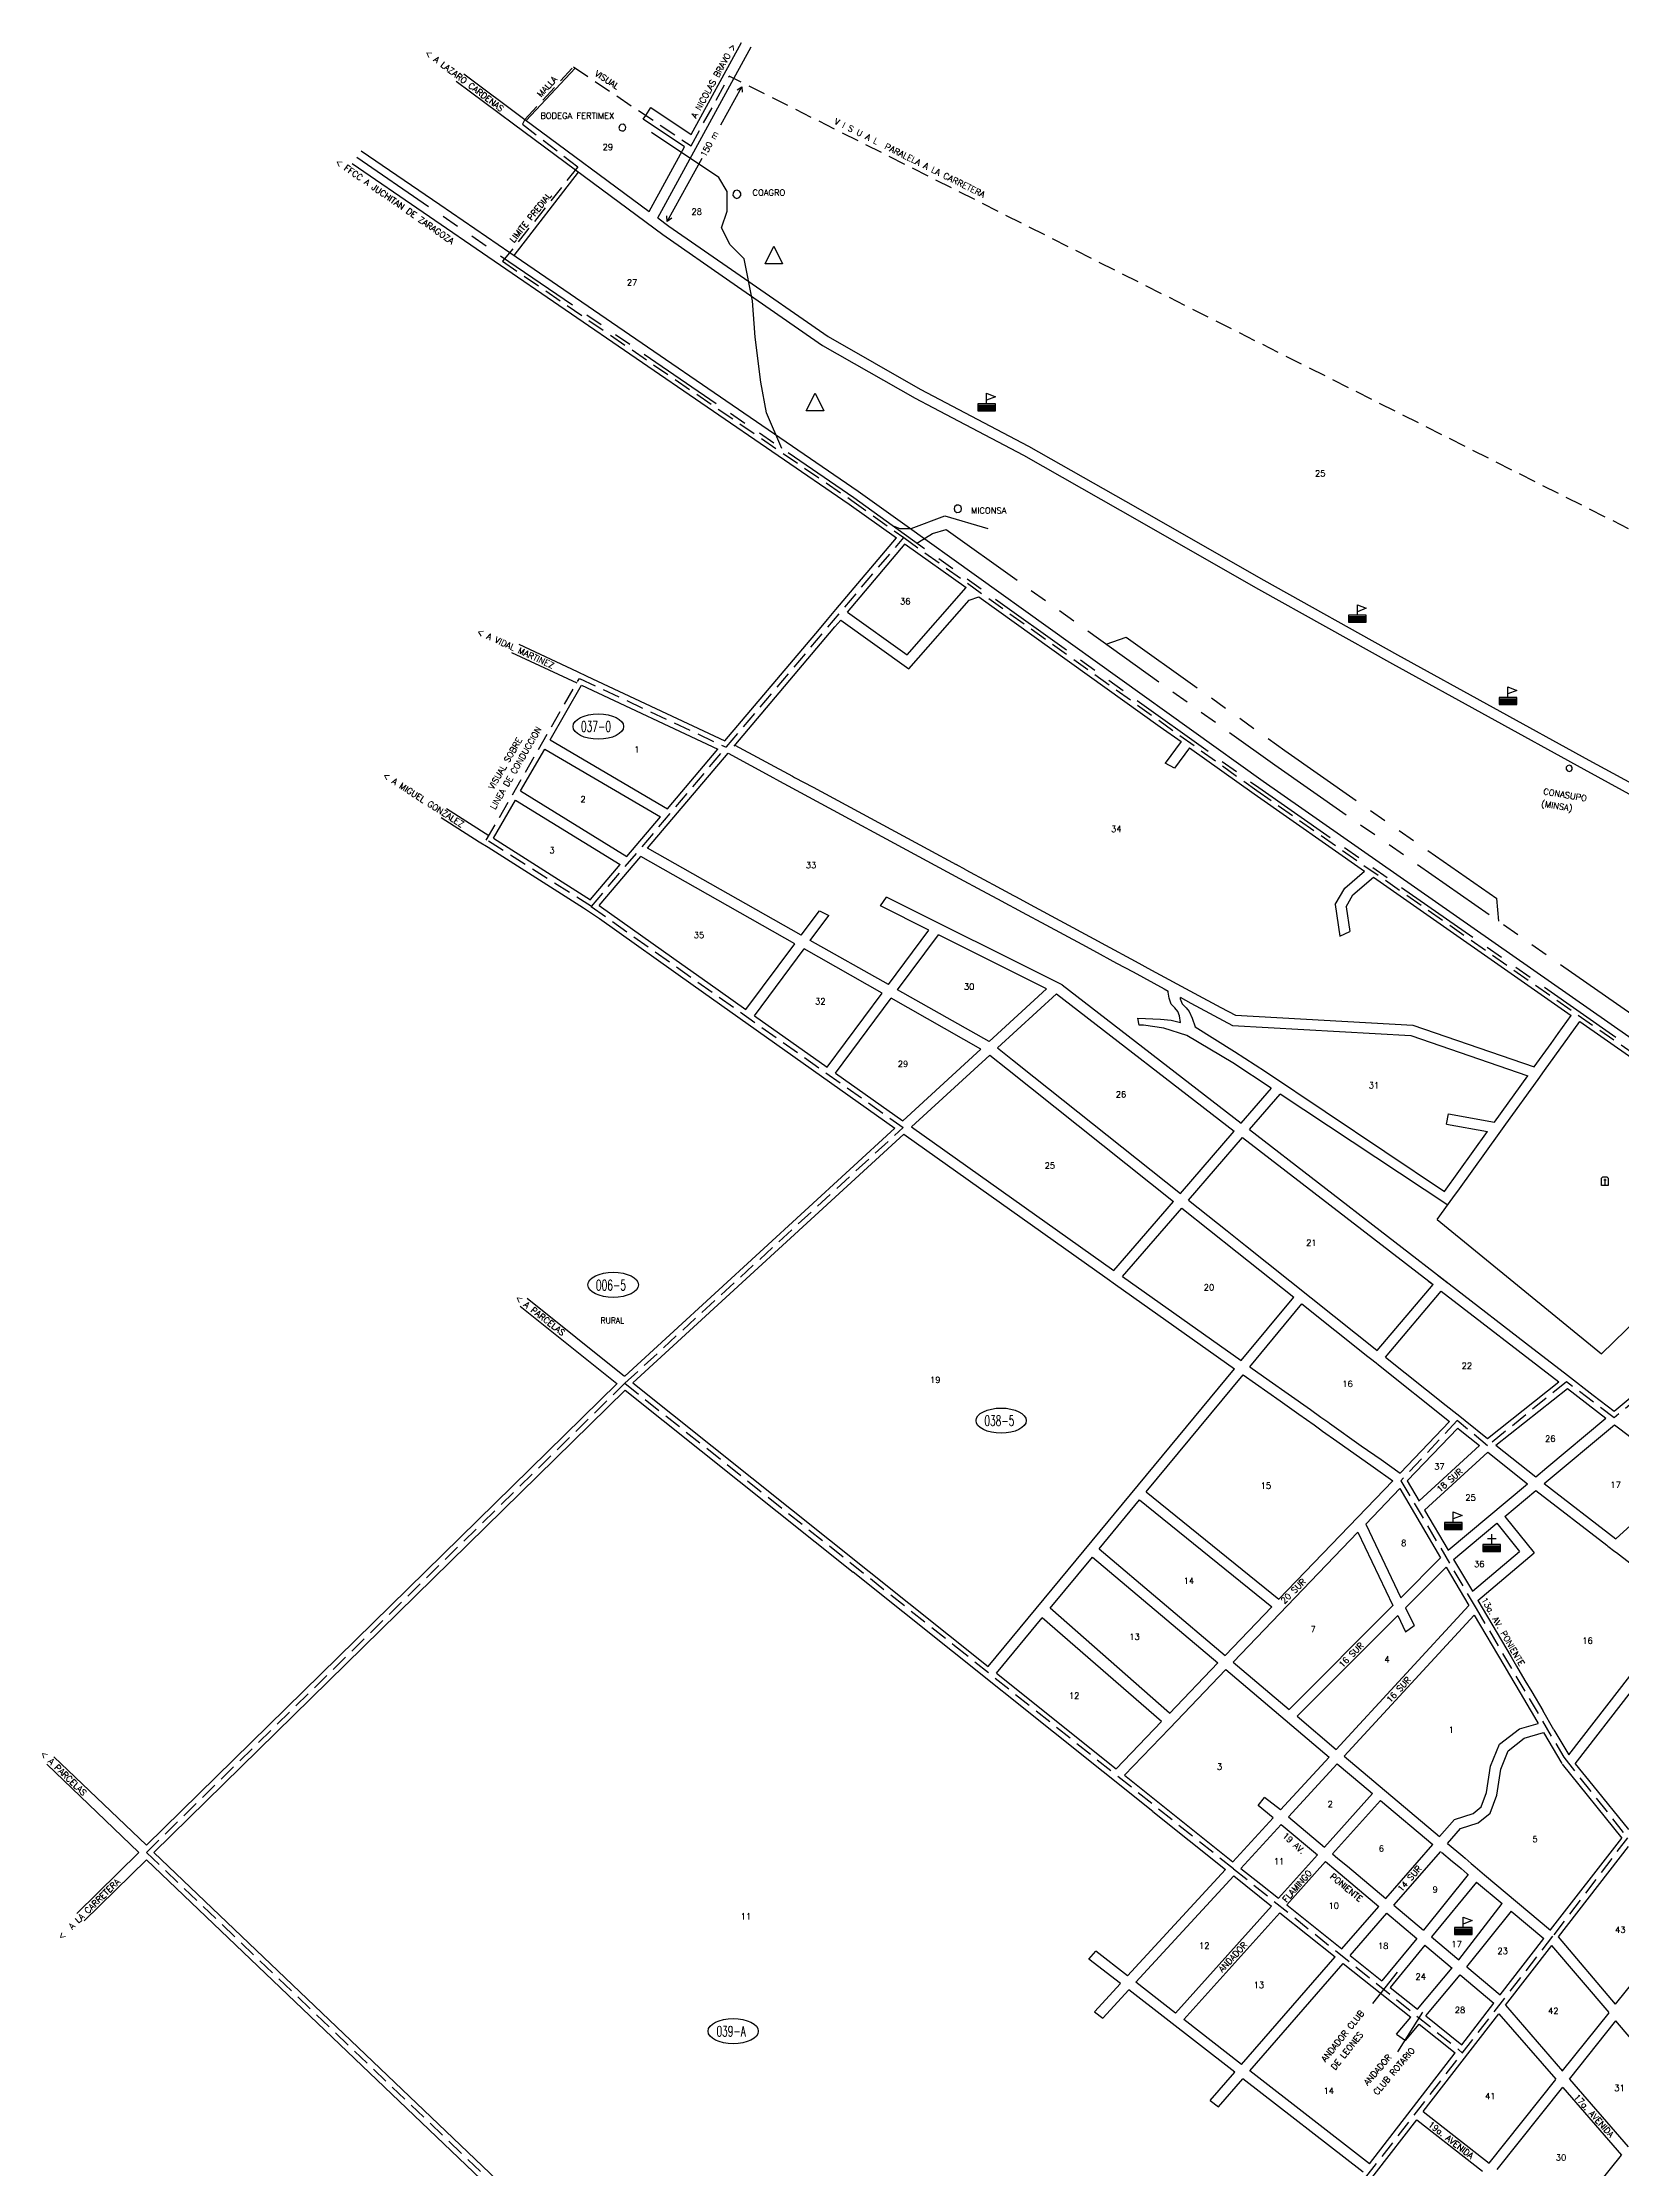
# Model space of a CAD drawing. Extents: x 400988 to 407997, y 1792700 to 1796871.
# Drawn here: x 400988 to 402801, y 1794406 to 1796846 of the extents above; entities that cross this region are included whole.
import ezdxf

# ---------------------------------------------------------------- set-up
doc = ezdxf.new("R2010")
doc.units = 0
doc.header["$LTSCALE"] = 80
doc.header["$MEASUREMENT"] = 0
doc.linetypes.add('HIDDEN', pattern=[0.375, 0.25, -0.125])
doc.linetypes.add('PHANTOM', pattern=[2.5, 1.25, -0.25, 0.25, -0.25, 0.25, -0.25])
doc.layers.get('0').update_dxf_attribs({"linetype": 'CONTINUOUS'})
for name, color, linetype in [('4', 9, 'CONTINUOUS'), ('6', 10, 'CONTINUOUS'), ('A', 3, 'CONTINUOUS'), ('C', 1, 'CONTINUOUS'), ('D', 6, 'CONTINUOUS'), ('F', 15, 'CONTINUOUS'), ('L', 14, 'CONTINUOUS'), ('M', 10, 'CONTINUOUS'), ('T', 6, 'CONTINUOUS')]:
    doc.layers.add(name, color=color, linetype=linetype)
doc.styles.add('ROMANS', font='ROMANS', dxfattribs={"height": 7})

# ---------------------------------------------------------------- blocks, each defined once
blk = doc.blocks.new('ELL')
blk.add_circle((0, 0), 1)
blk = doc.blocks.new('ESC')
for p, q in [((0, -2), (0, 10)), ((0, 10), (10, 6)), ((10, 6), (0, 2)), ((-10, -3.5), (10, -3.5)), ((-10, -5), (10, -5)), ((-10, -6.5), (10, -6.5)), ((-10, -8), (10, -8)), ((-10, -9.5), (10, -9.5))]:
    blk.add_line(p, q)
blk.add_lwpolyline([(-10, -2), (-10, -10), (10, -10), (10, -2)], close=True)
blk = doc.blocks.new('IGL')
for p, q in [((-5, 5), (5, 5)), ((0, -2), (0, 10)), ((-10, -3.5), (10, -3.5)), ((-10, -5), (10, -5)), ((-10, -6.5), (10, -6.5)), ((-10, -8), (10, -8)), ((-10, -9.5), (10, -9.5))]:
    blk.add_line(p, q)
blk.add_lwpolyline([(-10, -2), (-10, -10), (10, -10), (10, -2)], close=True)
blk = doc.blocks.new('CEM')
at = {"layer": 'A'}
for p, q in [((-3.774444, 3.46086), (-2.150444, 5.05986)), ((-3.774444, -4.94014), (-3.774444, 3.46086)), ((-2.150444, 5.05986), (2.290556, 5.05986)), ((-1.312444, 1.50686), (1.402556, 1.50686)), ((0.057556, 2.77586), (0.057556, -3.67114)), ((2.290556, 5.05986), (3.889556, 3.46086)), ((3.889556, 3.46086), (3.889556, -4.94014)), ((3.889556, -4.94014), (-3.774444, -4.94014))]:
    blk.add_line(p, q, dxfattribs=at)

msp = doc.modelspace()

# ---------------------------------------------------------------- linework, layer by layer
at = {"layer": '4', "color": 9, "linetype": 'HIDDEN'}
for p, q in [((401732.59375, 1796727.875), (401776.375, 1796808)), ((402996, 1796194.125), (401776.375, 1796808)), ((401604.40625, 1796116.875), (401772.875, 1796037.75))]:
    msp.add_line(p, q, dxfattribs=at)
for points in [[(401541.901124, 1796758.351321), (401597.57149, 1796818.609452)], [(401597.57149, 1796818.609452), (401732.606247, 1796727.912301)], [(401541.901124, 1796758.351321), (401539.100824, 1796752.671026), (401602.576489, 1796703.811525), (401516.275997, 1796595.449796)], [(401516.275997, 1796595.449796), (401917.011835, 1796321.030485), (401976.540487, 1796278.400933)], [(401618.200161, 1795855.024959), (401976.540487, 1796278.400933)], [(401976.540487, 1796278.400933), (402381.756057, 1795988.218686), (403021.419398, 1795541.485873), (403074.764104, 1795505.273752)], [(401497.578437, 1795931.38097), (401604.406379, 1796116.830871)], [(401618.200161, 1795855.024959), (401497.578437, 1795931.38097)], [(401618.059282, 1795855.124775), (401976.042139, 1795601.485031)], [(401656.666042, 1795308.153285), (401976.042139, 1795601.485031)], [(403096.278174, 1795523.308293), (402792.070726, 1795268.301135)], [(401107.575405, 1794769.661148), (401656.666042, 1795308.153285)], [(401656.576314, 1795308.065289), (402034.75625, 1795007.199614), (402355.071362, 1794751.010778), (402613.267798, 1794543.611477), (402617.428022, 1794539.634982)], [(402792.070726, 1795268.301135), (402737.248694, 1795309.633515), (402646.568439, 1795236.341927), (402611.691417, 1795265.135051), (402547.168928, 1795196.206058), (402633.489556, 1795049.622882)], [(402633.489556, 1795049.622882), (402734.038747, 1794878.836938), (402807.230688, 1794786.491984), (402721.309714, 1794673.449023), (402437.405241, 1794307.740647)], [(401107.575405, 1794769.661148), (401812.094449, 1794096.856299), (401828.047544, 1794079.671682)]]:
    msp.add_lwpolyline(points, dxfattribs=at)
at = {"layer": '6', "color": 10}
for p, q in [((401732.8125, 1796740.875), (401790.53125, 1796846.5)), ((401781.71875, 1796805.375), (401801.59375, 1796841.625)), ((401898.84375, 1796195.875), (401968.40625, 1796278.125)), ((401889, 1796184.25), (401898.84375, 1796195.875)), ((401526.625, 1796146.625), (401601.40625, 1796111.625)), ((401534.84375, 1796156.125), (401601.96875, 1796124.625)), ((401601.96875, 1796124.625), (401612.875, 1796119.5)), ((401612.875, 1796119.5), (401771.3125, 1796045.25)), ((401445.625, 1795957.125), (401489.5, 1795929.375)), ((401452.03125, 1795967.375), (401500.5625, 1795936.625)), ((401489.5, 1795929.375), (401499.65625, 1795923)), ((401499.65625, 1795923), (401609.0625, 1795853.75)), ((401609.0625, 1795853.75), (401627.3125, 1795841.25)), ((401656.40625, 1795316), (401966.5, 1795600.875)), ((401536.4375, 1795396.5), (401647.4375, 1795307.875)), ((401544.28125, 1795405.625), (401656.25, 1795316.125)), ((401107.53125, 1794778), (401647.625, 1795307.75)), ((401001.375, 1794879.375), (401107.53125, 1794778)), ((400993.0625, 1794870.75), (401098.9375, 1794769.625)), ((401027.53125, 1794699.625), (401098.9375, 1794769.625)), ((401035.9375, 1794691), (401107.625, 1794761.25)), ((401107.625, 1794761.25), (401816, 1794084.875))]:
    msp.add_line(p, q, dxfattribs=at)
for points in [[(401471.65108, 1796810.457717), (401541.901124, 1796758.351321)], [(401462.81207, 1796802.073206), (401528.739184, 1796753.173245)], [(401680.548179, 1796762.87751), (401686.457142, 1796771.867309), (401732.822022, 1796740.822575)], [(401528.739185, 1796753.173246), (401599.870195, 1796700.413412)], [(401343.788844, 1796707.507039), (401914.143436, 1796316.93475), (401968.405546, 1796278.076665)], [(401353.959001, 1796722.358568), (401444.181785, 1796660.575039)], [(401444.181785, 1796660.575039), (401524.395858, 1796605.645361)], [(401771.3125, 1796045.25), (401879.78125, 1796173.375), (401889, 1796184.25)], [(401627.3125, 1795841.25), (401735.09375, 1795764.875), (401966.5, 1795600.875)]]:
    msp.add_lwpolyline(points, dxfattribs=at)
at = {"layer": 'A', "color": 3}
msp.add_lwpolyline([(402588.84375, 1795495.75), (402777.3125, 1795341.75), (402988.078668, 1795546.803447)], dxfattribs=at)
at = {"layer": 'D', "color": 6}
for points in [[(401657.21875, 1796747), (401657.65625, 1796749.375), (401656.59375, 1796751.625), (401654.4375, 1796752.75), (401652, 1796752.375), (401650.25, 1796750.75), (401649.8125, 1796748.25), (401650.875, 1796746.125), (401653.03125, 1796745), (401655.4375, 1796745.25), (401657.21875, 1796747)], [(401789.625, 1796670.875), (401789.71875, 1796673.75), (401788.0625, 1796676.125), (401785.28125, 1796677.125), (401782.46875, 1796676.375), (401780.6875, 1796674), (401780.59375, 1796671), (401782.28125, 1796668.625), (401785.03125, 1796667.625), (401787.84375, 1796668.5), (401789.625, 1796670.875)], [(402042.34375, 1796309.25), (402043, 1796311.875), (402041.96875, 1796314.375), (402039.71875, 1796315.75), (402037.03125, 1796315.625), (402034.96875, 1796313.875), (402034.34375, 1796311.25), (402035.34375, 1796308.75), (402037.59375, 1796307.375), (402040.28125, 1796307.625), (402042.34375, 1796309.25)], [(402742.4375, 1796010.75), (402743.75, 1796012.5), (402743.78125, 1796014.75), (402742.5, 1796016.5), (402740.40625, 1796017.25), (402738.3125, 1796016.625), (402736.96875, 1796014.875), (402736.9375, 1796012.625), (402738.21875, 1796010.75), (402740.3125, 1796010.125), (402742.4375, 1796010.75)]]:
    msp.add_lwpolyline(points, dxfattribs=at)
at = {"layer": 'F', "color": 15}
for p, q in [((401694.3125, 1796645.25), (401781.71875, 1796805.375)), ((401684.59375, 1796652.5), (401725.125, 1796726.75)), ((401912.03125, 1796192.875), (401978.1875, 1796271.125)), ((402051.625, 1796206.75), (402062.6875, 1796210.625)), ((401570.65625, 1796046.25), (401606.84375, 1796109)), ((401606.84375, 1796109), (401763.28125, 1796035.75)), ((401536.9375, 1795987.75), (401564.65625, 1796035.75)), ((401564.65625, 1796035.75), (401697.4375, 1795958)), ((401570.65625, 1796046.25), (401705.3125, 1795967.25)), ((401682.65625, 1795921.875), (401774.9375, 1796030.875)), ((401705.3125, 1795967.25), (401763.28125, 1796035.75)), ((401505.65625, 1795933.375), (401530.96875, 1795977.25)), ((401530.96875, 1795977.25), (401651.09375, 1795903.125)), ((401536.9375, 1795987.75), (401658.9375, 1795912.5)), ((401658.9375, 1795912.5), (401697.4375, 1795958)), ((401505.65625, 1795933.375), (401617, 1795862.875)), ((401617.1875, 1795863.125), (401651.09375, 1795903.125)), ((401627, 1795856.125), (401674.78125, 1795912.625)), ((402047.78125, 1795897.25), (402036.71875, 1795903.25)), ((402482.65625, 1795876.125), (402505.46875, 1795895.75)), ((402492.03125, 1795868.375), (402515.625, 1795888.625)), ((402471.875, 1795857.25), (402482.65625, 1795876.125)), ((402471.875, 1795857.25), (402477, 1795821.25)), ((402484.34375, 1795854.875), (402492.03125, 1795868.375)), ((402484.34375, 1795854.875), (402488.4375, 1795826.25)), ((402477, 1795821.25), (402488.4375, 1795826.25)), ((402074.5, 1795700.125), (402140.40625, 1795760.625)), ((402158.3125, 1795765.125), (402363.78125, 1795606.375)), ((402084.3125, 1795692.75), (402151.90625, 1795754.875)), ((402151.90625, 1795754.875), (402355.90625, 1795597.375)), ((402293.78125, 1795750.875), (402306.03125, 1795744.25)), ((401805.3125, 1795729.75), (401888.6875, 1795670.75)), ((402711.8125, 1795666.875), (402752.34375, 1795723.25)), ((401975.53125, 1795609.125), (402065.21875, 1795691.5)), ((401898.46875, 1795663.75), (401975.53125, 1795609.125)), ((402654.5, 1795607.625), (402692.65625, 1795660.75)), ((402704.5, 1795656.625), (402711.8125, 1795666.875)), ((402363.78125, 1795606.375), (402398.46875, 1795646.625)), ((402373.28125, 1795599.125), (402408.5625, 1795639.875)), ((402599.5, 1795605.25), (402601.59375, 1795617)), ((402601.59375, 1795617), (402654.5, 1795607.625)), ((401665.875, 1795308.5), (401976.53125, 1795593.75)), ((401976.53125, 1795593.75), (402209.96875, 1795428.375)), ((401985.5625, 1795602.125), (402217.875, 1795437.5)), ((402294.03125, 1795525.75), (402355.90625, 1795597.375)), ((402303.4375, 1795518.25), (402365.4375, 1795590)), ((402365.4375, 1795590), (402584, 1795421.25)), ((402373.28125, 1795599.125), (402690, 1795354.5)), ((402597.25, 1795528), (402646.71875, 1795596.875)), ((402599.5, 1795605.25), (402646.71875, 1795596.875)), ((402217.875, 1795437.5), (402286.1875, 1795516.625)), ((402588.84375, 1795495.75), (402606.78125, 1795520.625)), ((402606.78125, 1795520.625), (402614.21875, 1795531)), ((402227.6875, 1795430.5), (402295.5625, 1795509.125)), ((402368.75, 1795466.125), (402495.21875, 1795365.375)), ((402791.78125, 1795275.875), (403041.28125, 1795485)), ((402209.96875, 1795428.375), (402219.8125, 1795421.375)), ((402219.8125, 1795421.375), (402356.34375, 1795324.625)), ((402227.6875, 1795430.5), (402364, 1795334)), ((402529.375, 1795338.125), (402593.53125, 1795413.875)), ((402578.78125, 1795425.25), (402584, 1795421.25)), ((402589.96875, 1795431.75), (402601.28125, 1795423)), ((402593.53125, 1795413.875), (402728.53125, 1795309.625)), ((402364, 1795334), (402424.15625, 1795406.625)), ((402373.8125, 1795327), (402433.53125, 1795399.25)), ((402690, 1795354.5), (402738.21875, 1795317.25)), ((402073.625, 1794982.875), (402356.34375, 1795324.625)), ((402254.96875, 1795183.375), (402366.15625, 1795317.75)), ((402738.21875, 1795317.25), (402767.90625, 1795294.375)), ((401116.1875, 1794769.75), (401657.0625, 1795300.125)), ((401657.0625, 1795300.125), (401918.75, 1795091.25)), ((401665.875, 1795308.5), (402073.659073, 1794982.916188)), ((402646.5625, 1795244.75), (402728.53125, 1795309.625)), ((402656.1875, 1795237.125), (402738.3125, 1795302.125)), ((402738.3125, 1795302.125), (402782.40625, 1795268)), ((402767.90625, 1795294.375), (402791.8125, 1795275.875)), ((402791.78125, 1795275.875), (402791.8125, 1795275.875)), ((402546.1875, 1795204.875), (402603.09375, 1795264.125)), ((402554.4375, 1795196.125), (402612.53125, 1795256.625)), ((402792.125, 1795260.5), (402798.375, 1795255.625)), ((402798.40625, 1795255.625), (402870.96875, 1795200)), ((402646.96875, 1795229.125), (402692.625, 1795192.75)), ((402656.1875, 1795237.125), (402702, 1795200.625)), ((402407.1875, 1795060.125), (402537.78125, 1795196.125)), ((402554.4375, 1795196.125), (402568.09375, 1795172.875)), ((402793.75, 1795129.5), (402870.96875, 1795200)), ((402200.8125, 1795117.875), (402247.34375, 1795174.125)), ((402247.34375, 1795174.125), (402398.84375, 1795051.5)), ((402254.96875, 1795183.375), (402407.1875, 1795060.125)), ((402506.78125, 1795146.5), (402545.8125, 1795187.125)), ((402545.8125, 1795187.125), (402592.6875, 1795107.625)), ((402601.46875, 1795116.375), (402692.625, 1795192.75)), ((402666.28125, 1795155), (402702.0625, 1795185)), ((402711.46875, 1795192.875), (402793.75, 1795129.5)), ((402574.3125, 1795162.375), (402601.46875, 1795116.375)), ((402657.09375, 1795147.375), (402683.358138, 1795114.986327)), ((402666.28125, 1795155), (402700.109904, 1795113.393455)), ((402416.53125, 1795052.5), (402497.875, 1795137.25)), ((402144.6875, 1795050), (402193.15625, 1795108.625)), ((402193.15625, 1795108.625), (402337, 1794987.125)), ((402200.8125, 1795117.875), (402345.3125, 1794995.75)), ((402599, 1795096.875), (402625, 1795052.875)), ((402607.625, 1795105.875), (402629.15625, 1795069.375)), ((402262.59375, 1794816.625), (401918.75, 1795091.25)), ((402345.3125, 1794995.75), (402398.84375, 1795051.5)), ((402408.1875, 1795043.875), (402416.53125, 1795052.5)), ((402472.96875, 1794887.875), (402625, 1795052.875)), ((402635.3125, 1795058.875), (402673.53125, 1794994.125)), ((402739.875, 1794881.625), (402872.75, 1795053.375)), ((402083, 1794975.375), (402135.375, 1795038.75)), ((402354.5, 1794988), (402408.1875, 1795043.875)), ((402482.15625, 1794880.125), (402631.34375, 1795042)), ((402631.34375, 1795042), (402665.28125, 1794984.5)), ((402083.041418, 1794975.425117), (402220.40625, 1794865.75)), ((402281.40625, 1794911.875), (402346.1875, 1794979.375)), ((402281.4375, 1794929.25), (402337, 1794987.125)), ((402346.1875, 1794979.375), (402464.84375, 1794879.125)), ((402354.5, 1794988), (402418.875, 1794933.625)), ((402665.28125, 1794984.5), (402671.71875, 1794973.625)), ((402673.53125, 1794994.125), (402679.96875, 1794983.25)), ((402747.25, 1794871.5), (402811.78125, 1794954.875)), ((402428.09375, 1794925.875), (402472.96875, 1794887.875)), ((402722.8125, 1794910.5), (402709.90625, 1794932.375)), ((402220.40625, 1794865.75), (402272.3125, 1794919.75)), ((402229.8125, 1794858.125), (402281.40625, 1794911.875)), ((402710.90625, 1794907.125), (402731.8125, 1794871.625)), ((402722.8125, 1794910.5), (402739.875, 1794881.625)), ((402408.90625, 1794818.375), (402464.84375, 1794879.125)), ((402482.15625, 1794880.125), (402591.53125, 1794787.75)), ((402229.8125, 1794858.125), (402354.09375, 1794758.875)), ((402418.03125, 1794810.625), (402474, 1794871.375)), ((402732.3125, 1794870.875), (402800.6875, 1794786.125)), ((402459.4375, 1794775.875), (402514.40625, 1794837.125)), ((402468.625, 1794768.125), (402523.59375, 1794829.375)), ((402523.59375, 1794829.375), (402583.6875, 1794778.625)), ((402262.59375, 1794816.625), (402345.96875, 1794750.125)), ((402354.09375, 1794758.875), (402400.75, 1794809.5)), ((402418.03125, 1794810.625), (402459.4375, 1794775.875)), ((402629.96875, 1794814.5), (402639.375, 1794822)), ((402363.5, 1794751.375), (402409.90625, 1794801.75)), ((402409.90625, 1794801.75), (402451.40625, 1794766.875)), ((402719, 1794680.75), (402800.6875, 1794786.125)), ((401116.1875, 1794769.75), (401828.53125, 1794089.5)), ((402406.65625, 1794717), (402451.40625, 1794766.875)), ((402416.0625, 1794709.5), (402460.59375, 1794759.125)), ((402529.78125, 1794716.75), (402583.6875, 1794778.625)), ((402538.96875, 1794709), (402592.84375, 1794770.875)), ((402727.84375, 1794672.625), (402808.40625, 1794776.625)), ((402233.5, 1794628.125), (402345.96875, 1794750.125)), ((402243, 1794620.625), (402355.34375, 1794742.625)), ((402355.34375, 1794742.625), (402398.65625, 1794708)), ((402623.286819, 1794744.54601), (402624.077119, 1794743.884587)), ((402633.992545, 1794735.586106), (402663.424392, 1794710.953819)), ((402288.59375, 1794585.25), (402398.65625, 1794708)), ((402416.0625, 1794709.5), (402479.46875, 1794658.875)), ((402479.46875, 1794658.875), (402521.90625, 1794707.625)), ((402538.96875, 1794709), (402573.0625, 1794680.375)), ((402298.09375, 1794577.875), (402408.03125, 1794700.5)), ((402408.03125, 1794700.5), (402471.59375, 1794649.75)), ((402488.84375, 1794651.375), (402531.09375, 1794699.875)), ((402531.09375, 1794699.875), (402565.4375, 1794671)), ((402673.843918, 1794702.233443), (402711.3125, 1794670.875)), ((402793.59375, 1794595.375), (402873.65625, 1794695.75)), ((402574.625, 1794663.375), (402605.90625, 1794637)), ((402582.25, 1794672.625), (402613.625, 1794646.25)), ((402661.25, 1794606.25), (402711.3125, 1794670.875)), ((402667.125, 1794594.25), (402720.40625, 1794663)), ((402364.3125, 1794526.375), (402471.59375, 1794649.75)), ((402373.8125, 1794519), (402480.96875, 1794642.25)), ((402480.96875, 1794642.25), (402558.375, 1794580.5)), ((402488.84375, 1794651.375), (402525.34375, 1794622.25)), ((402622.96875, 1794638.375), (402661.25, 1794606.25)), ((402195.5, 1794586.875), (402225.34375, 1794619.25)), ((402205.09375, 1794579.5), (402234.84375, 1794611.875)), ((402534.75, 1794614.75), (402566.09375, 1794589.625)), ((402615.25, 1794629.25), (402653.90625, 1794596.75)), ((402572.6875, 1794472.25), (402659.625, 1794584.5)), ((402616.96875, 1794549), (402653.90625, 1794596.75)), ((402732.5625, 1794518.875), (402785.96875, 1794585.75)), ((402568.03125, 1794572.75), (402609.59375, 1794539.625)), ((402575.75, 1794582), (402616.96875, 1794549)), ((402740.5625, 1794509.625), (402793.90625, 1794576.5)), ((402511.0625, 1794412.375), (402609.59375, 1794539.625)), ((402328.40625, 1794485.125), (402356.4375, 1794517.375)), ((402337.96875, 1794477.75), (402365.90625, 1794510)), ((402648.34375, 1794413.25), (402724.96875, 1794509.25)), ((402657.78125, 1794405.875), (402732.96875, 1794500.125)), ((402737.21875, 1794344), (402800.34375, 1794422.375))]:
    msp.add_line(p, q, dxfattribs=at)
at = {"layer": 'F', "color": 15, "linetype": 'CONTINUOUS'}
for points in [[(401543.412838, 1796757.230041), (401599.696561, 1796817.182131)], [(402408.90241, 1794818.379032), (402390.775873, 1794832.753768)], [(402400.747128, 1794809.531021), (402383.319608, 1794823.351422)]]:
    msp.add_lwpolyline(points, dxfattribs=at)
at = {"layer": 'F', "color": 15}
for points in [[(401541.901124, 1796758.351321), (401684.583076, 1796652.52018)], [(401725.11336, 1796726.711709), (401677.709912, 1796758.559419), (401680.548179, 1796762.87751)], [(401529.621599, 1796602.066833), (401603.460379, 1796697.750474)], [(401599.870195, 1796700.413412), (401700.149693, 1796626.033341), (401777.181898, 1796572.694934), (401883.54252, 1796498.960047), (401989.730636, 1796438.260129), (402009.982531, 1796427.609307)], [(401694.313946, 1796645.302525), (401707.141606, 1796635.787896), (401784.018723, 1796582.556873), (401889.950629, 1796509.119194), (401995.502848, 1796448.782771), (402119.769493, 1796383.428792), (402231.013809, 1796320.355454), (402389.801623, 1796229.588166), (402543.227018, 1796143.951257), (402762.780907, 1796023.095609), (402831.289172, 1795985.785038)], [(401524.395858, 1796605.645361), (401924.469674, 1796331.679396), (401977.950105, 1796293.381086)], [(402009.982531, 1796427.609306), (402114.015919, 1796372.896347), (402225.076866, 1796309.926976), (402383.899555, 1796219.139753), (402537.409294, 1796133.455765), (402757.01781, 1796012.570048), (402828.882434, 1795973.431556)], [(401977.950105, 1796293.381086), (402389.121016, 1795998.93411), (403006.621798, 1795567.679348)], [(401978.193383, 1796271.067416), (402048.132876, 1796220.982472)], [(401912.016039, 1796192.878228), (401980.43534, 1796143.993813), (402048.132876, 1796220.982472)], [(401904.237, 1796183.688), (401982.284563, 1796127.924357), (402051.634604, 1796206.792318)], [(402062.672072, 1796210.570689), (402270.981772, 1796061.396321)], [(401781.875, 1796039.125), (401897.65625, 1796175.875), (401904.25, 1796183.75)], [(402270.981772, 1796061.396321), (402294.851077, 1796044.303077)], [(401774.9375, 1796030.875), (401826.96875, 1796002.875), (401829.84375, 1796001.25), (402040.78125, 1795887.375), (402066.3125, 1795873.625), (402084.28125, 1795863.875), (402097.53125, 1795856.75), (402103.15625, 1795853.75), (402112.65625, 1795848.625), (402139.75, 1795834), (402181, 1795811.75), (402194.34375, 1795804.5), (402220.90625, 1795790.125), (402239.75, 1795780), (402275.5, 1795760.75), (402280.21875, 1795758.125)], [(401782.84375, 1796040.25), (401848.78125, 1796004.75), (401851.375, 1796003.25), (401872.625, 1795991.875), (402004.28125, 1795920.75), (402036.71875, 1795903.25)], [(402294.851077, 1796044.303077), (402276.443801, 1796019.490632)], [(402304.608794, 1796037.315398), (402287.280501, 1796013.95739)], [(402304.608794, 1796037.315398), (402378.727462, 1795984.23767), (402505.469478, 1795895.722644)], [(402287.280501, 1796013.95739), (402276.443801, 1796019.490632)], [(401851.677896, 1795812.423115), (401674.766362, 1795912.57055)], [(401858.882136, 1795822.134211), (401682.656941, 1795921.893118)], [(402047.78125, 1795897.25), (402073.5625, 1795883.375), (402079.28125, 1795880.25), (402102.59375, 1795867.625), (402105.46875, 1795866.125), (402121.5625, 1795857.375), (402194.84375, 1795817.875), (402208.1875, 1795810.625), (402242.21875, 1795792.25), (402261.0625, 1795782.125), (402309.84375, 1795755.75), (402340.375, 1795739.25), (402357.25, 1795730.25), (402560.9375, 1795718.875), (402699.96875, 1795671)], [(402515.630199, 1795888.626525), (402742.506409, 1795730.17904)], [(401627, 1795856.125), (401653.3125, 1795837.5), (401721.875, 1795788.875), (401751.65625, 1795767.875), (401795.53125, 1795736.75)], [(401950.103637, 1795855.789179), (401956.812095, 1795865.851152)], [(402005.453744, 1795828.105624), (401950.103637, 1795855.789179)], [(402158.312868, 1795765.069817), (401956.812095, 1795865.851152)], [(401858.882136, 1795822.134211), (401879.770662, 1795850.291304)], [(401869.404697, 1795816.177519), (401890.607362, 1795844.758062)], [(401879.770662, 1795850.291304), (401890.607362, 1795844.758062)], [(401795.52597, 1795736.732035), (401851.677896, 1795812.423115)], [(401805.318934, 1795729.791868), (401862.200457, 1795806.466423)], [(401951.780779, 1795755.756108), (401862.200457, 1795806.466423)], [(401958.98502, 1795765.467204), (401869.404697, 1795816.177519)], [(401958.98502, 1795765.467204), (402005.453744, 1795828.105624)], [(401969.507581, 1795759.510513), (402016.35171, 1795822.654968)], [(402140.416607, 1795760.603464), (402016.35171, 1795822.654968)], [(401888.688073, 1795670.709068), (401951.780779, 1795755.756108)], [(402074.509546, 1795700.070196), (401969.507581, 1795759.510513)], [(402398.457375, 1795646.583874), (402354.440213, 1795675.72432), (402301.44069, 1795707.213904), (402274.940929, 1795715.500637), (402251.753638, 1795718.81533), (402246.784933, 1795718.81533), (402245.128698, 1795727.102062), (402271.074661, 1795725.90221), (402283.5506, 1795724.652423), (402294.36308, 1795722.15285), (402293.115486, 1795729.65157), (402291.036163, 1795734.650717), (402287.709246, 1795738.816672), (402283.5506, 1795742.982628), (402281.055412, 1795750.064753), (402280.223683, 1795756.730282), (402280.223683, 1795758.139843)], [(401898.481036, 1795663.768901), (401962.30334, 1795749.799417)], [(402065.221, 1795691.539), (401962.30334, 1795749.799417)], [(402293.788915, 1795750.817344), (402293.947215, 1795749.231562), (402296.026539, 1795743.399224), (402300.60105, 1795738.816672), (402304.343831, 1795734.650717), (402307.670748, 1795727.151997), (402310.997665, 1795717.153703), (402356.32691, 1795688.825205), (402391.675404, 1795665.912449), (402597.261256, 1795527.985194)], [(402306.03125, 1795744.25), (402353.90625, 1795718.375), (402558.59375, 1795707), (402692.65625, 1795660.75)], [(402699.96875, 1795671), (402719.40625, 1795698), (402727.6875, 1795709.5), (402742.5, 1795730.125)], [(402752.345669, 1795723.307424), (402995.208198, 1795553.695296)], [(401985.5625, 1795602.125), (402075.375, 1795684.625), (402095.6875, 1795668.375), (402286.1875, 1795516.625)], [(402084.3125, 1795692.75), (402101.3125, 1795679.25), (402125.90625, 1795659.625), (402294.03125, 1795525.75)], [(402600.938254, 1795512.536539), (402408.547807, 1795639.903759)], [(402614.21875, 1795531), (402659.84375, 1795594.5), (402667.625, 1795605.375), (402704.5, 1795656.625)], [(402303.4375, 1795518.25), (402347.6875, 1795483), (402368.75, 1795466.125)], [(402295.5625, 1795509.125), (402359.0625, 1795458.5), (402424.15625, 1795406.625)], [(402520, 1795345.625), (402580.03125, 1795416.5), (402584, 1795421.25)], [(402433.53125, 1795399.25), (402509.21875, 1795338.875), (402512.21875, 1795336.5), (402518.65625, 1795331.375), (402521.625, 1795329), (402603.09375, 1795264.125)], [(402495.21875, 1795365.375), (402515.71875, 1795349), (402520, 1795345.625)], [(402366.15625, 1795317.75), (402408.53125, 1795287.75), (402430.1875, 1795272.375), (402447.5, 1795260.125), (402453.65625, 1795255.75), (402457.3125, 1795253.125), (402473.4375, 1795241.75), (402515.15625, 1795212.125), (402537.78125, 1795196.125)], [(402373.8125, 1795327), (402396.15625, 1795311.125), (402417.8125, 1795295.875), (402443.4375, 1795277.75), (402455.28125, 1795269.25), (402463.1875, 1795263.625), (402465.125, 1795262.375), (402501.6875, 1795236.375), (402524.3125, 1795220.375), (402546.1875, 1795204.875)], [(402529.375, 1795338.125), (402599.15625, 1795282.625), (402611.4375, 1795272.75), (402612.8125, 1795271.625), (402620.875, 1795265.25), (402646.5625, 1795244.75)], [(402702, 1795200.625), (402714.71875, 1795211.25), (402782.34375, 1795268), (402782.40625, 1795268)], [(402612.53125, 1795256.625), (402615.28125, 1795254.375), (402637.46875, 1795236.75)], [(402711.46875, 1795192.875), (402792.09375, 1795260.5), (402792.125, 1795260.5)], [(402568.093922, 1795172.935535), (402637.481108, 1795236.687804)], [(402574.326277, 1795162.365711), (402646.979634, 1795229.118907)], [(402702.0625, 1795185), (402783.3125, 1795122.375), (402784.75, 1795121.25), (402792.84375, 1795115), (402794.40625, 1795113.75), (402872.75, 1795053.375)], [(402506.771514, 1795146.496689), (402547.073612, 1795061.909099)], [(402607.625, 1795105.875), (402626.625, 1795121.75), (402657.09375, 1795147.375)], [(402497.886101, 1795137.247033), (402538.073461, 1795052.900258)], [(402592.699683, 1795107.579225), (402547.073612, 1795061.909099)], [(402598.995208, 1795096.90207), (402552.550977, 1795050.412995)], [(402629.142077, 1795069.399938), (402683.358138, 1795114.986327)], [(402635.322344, 1795058.918251), (402700.109904, 1795113.393455)], [(402281.45228, 1794929.261378), (402144.69196, 1795049.989313)], [(402538.073461, 1795052.900258), (402418.886914, 1794933.598631)], [(402552.550977, 1795050.412995), (402562.191228, 1795030.179668)], [(402272.325487, 1794919.760425), (402135.369801, 1795038.719527)], [(402543.550826, 1795041.404154), (402428.085433, 1794925.827274)], [(402543.550826, 1795041.404154), (402552.491042, 1795022.640087)], [(402552.491042, 1795022.640087), (402562.191228, 1795030.179668)], [(402679.96875, 1794983.25), (402689.53125, 1794967), (402697.21875, 1794954), (402709.90625, 1794932.375)], [(402671.71875, 1794973.625), (402683.875, 1794952.875), (402691.59375, 1794939.875), (402700.34375, 1794925), (402704.59375, 1794917.75)], [(402600.71875, 1794780), (402615.53125, 1794797), (402635.78125, 1794803.75), (402649.46875, 1794814.75), (402657.1875, 1794835.375), (402661.8125, 1794865.375), (402670.1875, 1794886.25), (402688.78125, 1794900.75), (402710.90625, 1794907.125)], [(402639.375, 1794822), (402645.53125, 1794838.375), (402650.15625, 1794868.5), (402660.25, 1794893.75), (402683.25, 1794911.625), (402704.59375, 1794917.75)], [(402474, 1794871.375), (402502.25, 1794847.5), (402514.40625, 1794837.125)], [(402747.25, 1794871.5), (402767.5, 1794846.375), (402808.21875, 1794795.875)], [(402383.319608, 1794823.351422), (402390.775873, 1794832.753768)], [(402591.53125, 1794787.75), (402608.625, 1794807.375), (402629.96875, 1794814.5)], [(402600.71875, 1794780), (402611.21875, 1794771.125), (402618.125, 1794765.25), (402620.875, 1794763), (402627.84375, 1794757), (402632.40625, 1794753.25), (402643.15625, 1794744.125), (402718.65625, 1794680.375)], [(402460.59375, 1794759.125), (402472.375, 1794749.25), (402521.90625, 1794707.625)], [(402468.625, 1794768.125), (402474.9375, 1794762.75), (402485.71875, 1794753.75), (402529.78125, 1794716.75)], [(402593.78125, 1794770.125), (402606.53125, 1794759.375), (402613.65625, 1794753.375), (402616.1875, 1794751.25), (402623.375, 1794745.125), (402624.383899, 1794744.266751)], [(402363.5, 1794751.375), (402386.3125, 1794733.25), (402406.65625, 1794717)], [(402624.383899, 1794744.266751), (402573.062684, 1794680.334344)], [(402633.992545, 1794735.586106), (402582.250535, 1794672.614036)], [(402613.629492, 1794646.247131), (402663.424392, 1794710.953819)], [(402622.961422, 1794638.405758), (402673.972551, 1794702.394803)], [(402565.450903, 1794671.057151), (402525.357495, 1794622.191542)], [(402574.638752, 1794663.336841), (402534.73568, 1794614.703211)], [(402785.981481, 1794585.778468), (402720.41053, 1794662.984851)], [(402793.60652, 1794595.33789), (402727.921725, 1794672.67832)], [(402189.196831, 1794647.30634), (402197.182474, 1794656.297957)], [(402225.334662, 1794619.218634), (402189.196831, 1794647.30634)], [(402233.496259, 1794628.073495), (402197.182474, 1794656.297957)], [(402566.106851, 1794589.653831), (402605.913057, 1794637.057858)], [(402356.423801, 1794517.33114), (402234.845832, 1794611.826189)], [(402288.604774, 1794585.241048), (402243.007308, 1794620.681143)], [(402575.745113, 1794581.957832), (402615.2626, 1794629.201681)], [(402195.514527, 1794586.865511), (402205.085637, 1794579.537279)], [(402659.639201, 1794584.544934), (402724.960165, 1794509.278014)], [(402667.13313, 1794594.218158), (402732.56915, 1794518.818663)], [(402364.309819, 1794526.400191), (402298.102944, 1794577.858707)], [(402542.227057, 1794561.216095), (402558.387836, 1794580.461485)], [(402542.227057, 1794561.216095), (402552.317177, 1794553.949324)], [(402552.317177, 1794553.949324), (402568.044088, 1794572.751122)], [(402860.878566, 1794497.591046), (402793.897025, 1794576.458327)], [(402511.047531, 1794412.350027), (402373.803331, 1794519.02147)], [(402503.698006, 1794402.863993), (402365.917575, 1794509.952216)], [(402732.957838, 1794500.062593), (402800.340393, 1794422.420178)], [(402740.568021, 1794509.601862), (402807.988146, 1794431.916156)], [(402328.408829, 1794485.11346), (402337.960908, 1794477.7998)], [(402457.125, 1794323.125), (402472.875, 1794343.5), (402565.34375, 1794462.875)], [(402565.328862, 1794462.81633), (402640.852018, 1794403.836661)], [(402572.678497, 1794472.302372), (402648.332764, 1794413.220312)]]:
    msp.add_lwpolyline(points, dxfattribs=at)
at = {"layer": 'F', "color": 15, "linetype": 'CONTINUOUS'}
for points in [[(401817.434305, 1796592.600467), (401827.523076, 1796612.792377), (401837.611847, 1796592.600467)], [(401864.789235, 1796423.980167), (401874.878006, 1796444.172077), (401884.966777, 1796423.980167)]]:
    msp.add_lwpolyline(points, close=True, dxfattribs=at)
at = {"layer": 'L', "color": 14}
for points in [[(401766.683299, 1796752.242458), (401790.804175, 1796795.844581)], [(401785.396464, 1796792.302029), (401790.804175, 1796795.844581), (401791.115779, 1796789.387343)], [(401705.236534, 1796641.168157), (401745.462148, 1796713.882024)], [(401710.599579, 1796644.777972), (401705.236534, 1796641.168157), (401704.844307, 1796647.620999)]]:
    msp.add_lwpolyline(points, dxfattribs=at)
at = {"layer": 'M', "color": 10, "linetype": 'PHANTOM'}
msp.add_line((402659.59375, 1795838.125), (402657.125, 1795864.25), dxfattribs=at)
for points in [[(401836.826069, 1796380.788764), (401819.016892, 1796421.521319), (401812.587968, 1796456.902867), (401806.159044, 1796508.366937), (401802.944582, 1796550.181494), (401793.301196, 1796598.42906), (401777.228885, 1796614.511582), (401767.585499, 1796633.810608), (401774.014423, 1796653.109635), (401774.014423, 1796675.625165), (401764.371037, 1796691.707687), (401687.223948, 1796743.171758)], [(401348.873923, 1796714.932803), (401919.306555, 1796324.307073), (402383.924239, 1795991.58589), (403023.525884, 1795544.896164)], [(401965.15355, 1796291.475205), (401971.953511, 1796289.025013), (401984.951162, 1796289.025013), (402023.944115, 1796303.479862), (402073.046352, 1796289.025013)], [(401991.680433, 1796272.478821), (401993.616263, 1796273.124679), (402009.502281, 1796283.243073), (402025.301487, 1796287.7612)], [(402025.301487, 1796287.7612), (402402.401668, 1796017.712895), (402823.849377, 1795723.379128)], [(402209.052552, 1796156.173717), (402232.043237, 1796164.309062)], [(402232.043237, 1796164.309062), (402413.950061, 1796034.042273), (402657.118285, 1795864.216651)]]:
    msp.add_lwpolyline(points, dxfattribs=at)
at = {"layer": 'T', "linetype": 'CONTINUOUS'}
for p, q in [((402514.776425, 1794596.353635), (402543.077868, 1794632.128251)), ((402543.713268, 1794540.757692), (402572.422608, 1794586.183598))]:
    msp.add_line(p, q, dxfattribs=at)

# ---------------------------------------------------------------- block references
at = {"layer": '4', "color": 9}
for p, xscale, yscale, zscale in [((401626.110662, 1796061.614756), 28.996584, 14.498292, 28.996584), ((401643.183654, 1795420.988111), 28.996584, 14.498292, 28.996584), ((402088.353358, 1795265.151063), 28.8, 14.4, 28.8), ((401780.920883, 1794564.534712), 28.8, 14.4, 28.8)]:
    msp.add_blockref('ELL', p, dxfattribs=dict(at, xscale=xscale, yscale=yscale, zscale=zscale))
at = {"layer": 'A', "color": 3, "xscale": 1.006826, "yscale": 1.006826, "zscale": 1.006826}
for p in [(402071.762051, 1796434.048428), (402497.212714, 1796191.322942), (402669.943356, 1796096.997581), (402607.272668, 1795150.326712), (402618.711272, 1794685.423054)]:
    msp.add_blockref('ESC', p, dxfattribs=at)
at = {"layer": 'A', "color": 3}
for name, p in [('CEM', (402781.169784, 1795539.860471)), ('IGL', (402651.342593, 1795124.874042))]:
    msp.add_blockref(name, p, dxfattribs=at)

# ---------------------------------------------------------------- texts
at = {"layer": '4', "color": 9, "style": 'ROMANS'}
for s, height, width, p in [('037-0', 12.08191, 0.63, (401606.168201, 1796055.59616)), ('006-5', 12.08191, 0.63, (401623.285803, 1795414.524526)), ('RURAL', 7.047781, 0.9, (401628.821316, 1795376.55862)), ('038-5', 12, 0.63, (402069.156649, 1795259.064288)), ('039-A', 12, 0.63, (401761.724174, 1794558.447937))]:
    msp.add_text(s, height=height, dxfattribs=dict(at, width=width)).set_placement(p)
at = {"layer": 'C', "color": 1, "style": 'ROMANS'}
for s, p in [('29', (401631.058635, 1796723.06822)), ('28', (401733.040142, 1796648.878032)), ('27', (401658.889863, 1796567.653311)), ('25', (402448.597231, 1796348.585377)), ('36', (401972.351229, 1796201.794733)), ('1', (401667.326205, 1796031.788248)), ('2', (401605.607613, 1795974.73685)), ('34', (402214.527574, 1795940.555303)), ('3', (401570.00936, 1795916.118477)), ('33', (401864.298511, 1795899.005276)), ('35', (401735.634328, 1795818.7859)), ('30', (402045.693917, 1795759.676887)), ('32', (401874.844756, 1795742.788597)), ('29', (401969.760956, 1795671.013366)), ('26', (402219.904869, 1795635.978813)), ('31', (402510.261377, 1795646.434239)), ('25', (402138.300808, 1795554.328936)), ('21', (402438.437777, 1795465.759578)), ('20', (402320.872605, 1795414.555417)), ('22', (402616.860215, 1795324.602163)), ('19', (402006.733945, 1795308.404065)), ('16', (402479.931367, 1795303.843719)), ('26', (402712.56221, 1795240.963783)), ('15', (402386.248087, 1795187.030184)), ('37  ', (402585.426854, 1795208.999466)), ('17', (402787.593502, 1795188.050598)), ('25', (402621.108315, 1795173.323002)), ('8', (402547.421946, 1795121.219498)), ('36 ', (402631.088358, 1795097.061089)), ('14', (402297.868081, 1795077.79369)), ('7', (402443.466107, 1795022.38648)), ('13', (402235.482195, 1795013.638925)), ('16', (402755.320027, 1795009.138339)), ('4', (402528.363375, 1794987.708229)), ('12', (402166.164543, 1794946.016334)), ('1', (402601.895172, 1794906.86779)), ('2', (402463.037543, 1794821.625939)), ('5', (402698.068134, 1794781.440161)), ('11', (402401.342012, 1794755.956496)), ('6', (402521.795191, 1794770.65861)), ('9', (402583.490721, 1794723.611846)), ('10', (402464.016837, 1794704.989168)), ('11', (401789.522816, 1794692.846571)), ('43', (402792.925482, 1794677.408716)), ('18', (402520.815896, 1794658.922544)), ('17', (402605.035192, 1794660.882826)), ('23', (402657.917075, 1794653.041698)), ('24', (402563.904838, 1794623.63747)), ('28', (402608.952368, 1794585.411974)), ('42', (402715.977101, 1794584.284427)), ('41', (402643.676886, 1794486.457824)), ('31', (402792.012475, 1794495.862189)), ('30', (402724.91544, 1794416.06251))]:
    msp.add_text(s, height=7, dxfattribs=at).set_placement(p)
at = {"layer": 'C', "color": 1, "linetype": 'HIDDEN', "style": 'ROMANS'}
for s, p in [('3 ', (402335.992789, 1794864.522442)), ('12', (402315.481617, 1794659.140829)), ('13', (402378.156441, 1794614.054346)), ('14', (402458.386674, 1794492.574547))]:
    msp.add_text(s, height=7, dxfattribs=at).set_placement(p)
at = {"layer": 'D', "color": 6, "style": 'ROMANS'}
for s, rotation, p in [('< A LAZARO CARDENAS', 322.82048, (401426.725865, 1796833.039491)), ('A NICOLAS BRAVO >', 61.237356, (401738.33866, 1796758.925563)), ('MALLA', 47.266246, (401560.395105, 1796783.224153)), ('VISUAL', 327.033333, (401621.237155, 1796809.114011)), ('V I S U A L  PARALELA A LA CARRETERA', 333.516758, (401896.145751, 1796753.666145)), ('< FFCC A JUCHITAN DE ZARAGOZA', 325.163533, (401323.69558, 1796707.77412)), ('LIMITE PREDIAL', 51.465792, (401529.277657, 1796616.232123)), ('< A VIDAL MARTINEZ', 335.239572, (401486.258144, 1796167.970119)), ('VISUAL SOBRE', 60.056016, (401505.652163, 1795988.598368)), ('LINEA DE CONDUCCION', 60.056016, (401507.624154, 1795965.779777)), ('< A MIGUEL GONZALEZ', 327.437356, (401378.202186, 1796003.546253)), ('(MINSA)', 350.597356, (402707.835492, 1795969.961458)), ('CONASUPO', 350.597356, (402710.138305, 1795983.86764)), ('< A PARCELAS', 321.997356, (401530.352602, 1795404.327582)), ('18 SUR', 40.969812, (402591.85037, 1795182.313323)), ('20 SUR', 45.027648, (402413.484165, 1795054.433614)), ('13a. AV. PONIENTE', 299.946026, (402639.090177, 1795059.719023)), ('16 SUR', 45.027648, (402479.998797, 1794981.117817)), ('16 SUR', 47.333394, (402535.046839, 1794940.917024)), ('< A PARCELAS', 315.930914, (400985.336997, 1794881.818564)), ('<  A LA CARRETERA', 44.441593, (401010.321138, 1794669.030991)), ('FLAMINGO', 48.667356, (402415.917706, 1794711.788185)), ('14 SUR', 48.667356, (402547.968658, 1794724.017544)), ('17a. AVENIDA', 312.066253, (402745.117524, 1794488.494869)), ('19a. AVENIDA', 322.020211, (402577.653562, 1794456.173229))]:
    msp.add_text(s, height=7, rotation=rotation, dxfattribs=at).set_placement(p)
for s, p in [('BODEGA FERTIMEX', (401559.608314, 1796759.002939)), ('COAGRO', (401803.088779, 1796670.818377)), ('MICONSA', (402053.876766, 1796305.935617))]:
    msp.add_text(s, height=7, dxfattribs=at).set_placement(p)
at = {"layer": 'D', "color": 6, "linetype": 'CONTINUOUS', "style": 'ROMANS'}
for s, rotation, p in [('19 AV.', 317.681174, (402410.618137, 1794788.020938)), ('PONIENTE', 320.65709, (402465.030688, 1794740.861048))]:
    msp.add_text(s, height=7, rotation=rotation, dxfattribs=at).set_placement(p)
at = {"layer": 'D', "linetype": 'CONTINUOUS', "style": 'ROMANS'}
for s, rotation, p in [('ANDADOR', 47.242618, (402342.295312, 1794631.51469)), ('ANDADOR CLUB', 51.322689, (402460.576169, 1794528.679711)), ('DE LEONES', 51.322689, (402471.649756, 1794519.373287)), ('ANDADOR', 49.619026, (402509.153723, 1794501.597946)), ('CLUB ROTARIO', 49.619026, (402520.012832, 1794490.549055))]:
    msp.add_text(s, height=7, rotation=rotation, dxfattribs=at).set_placement(p)
at = {"layer": 'L', "color": 14, "style": 'ROMANS'}
msp.add_text('150 m', height=7, rotation=61.048449, dxfattribs=at).set_placement((401748.937758, 1796714.479876))

doc.saveas('drawing.dxf')
